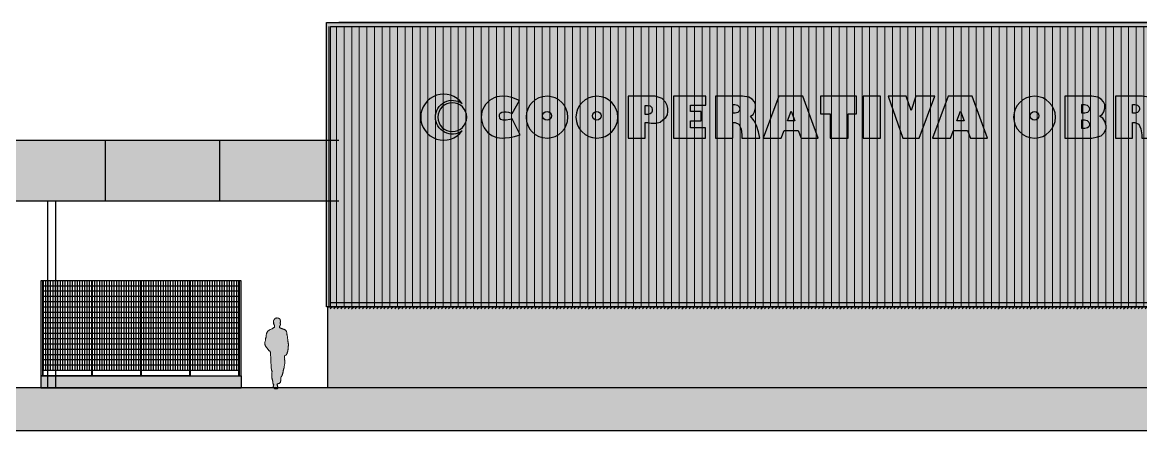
# Model space of a CAD drawing. Header units: inches. Extents: x -309 to 190, y -1585 to -1350.
# Drawn here: x 97.42 to 124.94, y -1456.36 to -1446.31 of the extents above; entities that cross this region are included whole.
import ezdxf

# ---------------------------------------------------------------- set-up
doc = ezdxf.new("R2010")
doc.units = ezdxf.units.IN
doc.header["$MEASUREMENT"] = 0
doc.layers.get('0').update_dxf_attribs({"color": 9, "linetype": 'CONTINUOUS'})
doc.layers.add('.1', color=9, linetype='CONTINUOUS', lineweight=0)
doc.layers.add('color +', color=9, linetype='CONTINUOUS', lineweight=18)
for name, color, linetype in [('01', 9, 'CONTINUOUS'), ('02', 9, 'CONTINUOUS'), ('CARP', 9, 'CONTINUOUS'), ('color gris', 9, 'CONTINUOUS'), ('esca', 9, 'CONTINUOUS'), ('FMR', 9, 'CONTINUOUS'), ('logo coope 01', 9, 'CONTINUOUS'), ('referencias', 9, 'CONTINUOUS'), ('sombras', 9, 'CONTINUOUS')]:
    doc.layers.add(name, color=color, linetype=linetype)

# ---------------------------------------------------------------- blocks, each defined once
blk = doc.blocks.new('Z$W@#17553')
at = {"layer": 'logo coope 01'}
for points in [[(-0.6867, 1.2194, 0.723628), (-0.3397, 1.1052, -0.612695), (-0.5638, 1.2194, -0.612695), (-0.3397, 1.3336, 0.723628)], [(-0.5431, 1.2194, 1), (-0.3021, 1.2194, 1)], [(0.1389, 1.358), (0.0753, 1.3851), (0.0385, 1.3923), (-0.0052, 1.3943, 1.004148), (-0.0037, 1.0444), (0.0207, 1.0456), (0.0565, 1.0497), (0.0962, 1.0579), (0.1438, 1.073), (0.0784, 1.2042), (0.0588, 1.1991), (0.0277, 1.194), (0.0041, 1.1933), (-0.0163, 1.1991), (-0.0249, 1.2103), (-0.0285, 1.2274), (-0.0285, 1.2411), (-0.0224, 1.2536), (-0.0087, 1.2607), (0.0079, 1.2632), (0.027, 1.2632), (0.0486, 1.2602), (0.0786, 1.25)], [(0.5441, 1.2194, 1), (0.1943, 1.2194, 1)], [(0.961, 1.2194, 1), (0.6112, 1.2194, 1)], [(4.2698, 1.2194, 1), (4.6196, 1.2194, 1)], [(0.3324, 1.2305, -1), (0.406, 1.2305, -1)], [(0.7493, 1.2305, -1), (0.8229, 1.2305, -1)], [(4.4815, 1.2305, -1), (4.4079, 1.2305, -1)]]:
    blk.add_lwpolyline(points, format="xyb", close=True, dxfattribs=at)
for points in [[(1.3312, 1.3755), (1.2734, 1.3943), (1.0477, 1.3943), (1.0477, 1.0444), (1.1907, 1.0444), (1.1907, 1.1757), (1.2108, 1.1757), (1.2411, 1.169), (1.28, 1.1682), (1.3147, 1.1775), (1.3384, 1.1974), (1.3618, 1.2171), (1.3754, 1.2394), (1.3799, 1.2676), (1.3788, 1.2919), (1.3727, 1.3173), (1.3589, 1.3453)], [(1.2085, 1.3183), (1.2311, 1.3131), (1.2451, 1.2991), (1.2489, 1.2848), (1.2489, 1.2693), (1.2438, 1.2558), (1.2321, 1.2466), (1.2117, 1.2408), (1.1907, 1.2408), (1.1907, 1.3183)], [(1.6964, 1.3943), (1.4255, 1.3943), (1.4255, 1.0444), (1.6938, 1.0444), (1.6938, 1.1316), (1.5685, 1.1316), (1.5685, 1.1877), (1.6592, 1.1877), (1.6592, 1.2665), (1.5685, 1.2665), (1.5685, 1.3206), (1.6964, 1.3206)], [(2.1131, 1.3257), (2.1038, 1.3485), (2.0835, 1.3712), (2.0562, 1.3868), (2.0045, 1.3943), (1.9214, 1.3943), (1.7788, 1.3943), (1.7788, 1.0444), (1.9218, 1.0444), (1.9218, 1.1757), (1.9419, 1.1757), (1.9731, 1.1597), (1.9921, 1.1212), (1.9988, 1.0721), (1.9988, 1.0444), (2.1481, 1.0444), (2.1367, 1.0955), (2.1195, 1.1501), (2.1005, 1.1882), (2.0702, 1.2278), (2.0914, 1.2425), (2.1051, 1.2638), (2.1131, 1.2939)], [(1.9761, 1.3067), (1.98, 1.2924), (1.98, 1.2823), (1.9749, 1.2688), (1.9632, 1.2597), (1.9428, 1.2538), (1.9218, 1.2538), (1.9218, 1.3259), (1.9396, 1.3259), (1.9622, 1.3207)], [(2.5065, 1.3943), (2.3081, 1.3943), (2.177, 1.0444), (2.3274, 1.0444), (2.3504, 1.1076), (2.4693, 1.1076), (2.4927, 1.0444), (2.6371, 1.0444)], [(2.9552, 1.3943), (2.6545, 1.3943), (2.6545, 1.2476), (2.7367, 1.2476), (2.7367, 1.0444), (2.887, 1.0444), (2.887, 1.2476), (2.9552, 1.2476)], [(3.1581, 1.3943), (3.0112, 1.3943), (3.0112, 1.0444), (3.1581, 1.0444)], [(3.6101, 1.3943), (3.4531, 1.3943), (3.4134, 1.2756), (3.3721, 1.3943), (3.2201, 1.3943), (3.3445, 1.0444), (3.4813, 1.0444)], [(3.922, 1.3943), (3.7236, 1.3943), (3.5926, 1.0444), (3.7429, 1.0444), (3.766, 1.1076), (3.8848, 1.1076), (3.9082, 1.0444), (4.0526, 1.0444)], [(5.022, 1.3485), (5.0017, 1.3712), (4.9743, 1.3868), (4.9227, 1.3943), (4.8396, 1.3943), (4.6966, 1.3943), (4.6966, 1.0444), (4.924, 1.0444), (4.9699, 1.0538), (5.0003, 1.0635), (5.0228, 1.086), (5.0428, 1.1218), (5.0428, 1.1479), (5.0331, 1.1831), (5.0155, 1.2117), (4.9884, 1.2278), (5.0096, 1.2425), (5.0233, 1.2638), (5.0313, 1.2939), (5.0313, 1.3257)], [(4.863, 1.3259), (4.8856, 1.3207), (4.8995, 1.3067), (4.9034, 1.2924), (4.9034, 1.2823), (4.8983, 1.2688), (4.8866, 1.2597), (4.8662, 1.2538), (4.8396, 1.2538), (4.8396, 1.3259)], [(5.4553, 1.3257), (5.446, 1.3485), (5.4257, 1.3712), (5.3984, 1.3868), (5.3468, 1.3943), (5.2637, 1.3943), (5.121, 1.3943), (5.121, 1.0444), (5.2641, 1.0444), (5.2641, 1.1757), (5.2842, 1.1757), (5.3153, 1.1597), (5.3344, 1.1212), (5.341, 1.0721), (5.341, 1.0444), (5.4904, 1.0444), (5.4789, 1.0955), (5.4618, 1.1501), (5.4427, 1.1882), (5.4124, 1.2278), (5.4337, 1.2425), (5.4473, 1.2638), (5.4553, 1.2939)], [(5.3223, 1.2924), (5.3223, 1.2823), (5.3172, 1.2688), (5.3055, 1.2597), (5.2851, 1.2538), (5.2641, 1.2538), (5.2641, 1.3259), (5.2819, 1.3259), (5.3044, 1.3207), (5.3184, 1.3067)], [(5.8179, 1.3943), (5.547, 1.3943), (5.547, 1.0444), (5.8154, 1.0444), (5.8154, 1.1296), (5.6901, 1.1296), (5.6901, 1.1857), (5.7807, 1.1857), (5.7807, 1.2645), (5.6901, 1.2645), (5.6901, 1.3187), (5.8179, 1.3187)], [(6.2102, 1.3485), (6.1899, 1.3712), (6.1626, 1.3868), (6.111, 1.3943), (6.0279, 1.3943), (5.8853, 1.3943), (5.8853, 1.0444), (6.0283, 1.0444), (6.0283, 1.1757), (6.0484, 1.1757), (6.0795, 1.1597), (6.0986, 1.1212), (6.1052, 1.0721), (6.1052, 1.0444), (6.2546, 1.0444), (6.2431, 1.0955), (6.226, 1.1501), (6.2069, 1.1882), (6.1766, 1.2278), (6.1979, 1.2425), (6.2115, 1.2638), (6.2195, 1.2939), (6.2195, 1.3257)], [(6.0461, 1.3259), (6.0686, 1.3207), (6.0826, 1.3067), (6.0865, 1.2924), (6.0865, 1.2823), (6.0814, 1.2688), (6.0697, 1.2597), (6.0493, 1.2538), (6.0283, 1.2538), (6.0283, 1.3259)], [(6.6094, 1.3943), (6.411, 1.3943), (6.2799, 1.0444), (6.4303, 1.0444), (6.4534, 1.1076), (6.5722, 1.1076), (6.5956, 1.0444), (6.74, 1.0444)], [(2.4396, 1.1878), (2.3798, 1.1878), (2.4095, 1.269)], [(3.8251, 1.269), (3.8551, 1.1878), (3.7953, 1.1878)], [(6.5124, 1.269), (6.5425, 1.1878), (6.4827, 1.1878)], [(4.863, 1.1962), (4.8856, 1.191), (4.8995, 1.177), (4.9034, 1.1627), (4.9034, 1.1526), (4.8983, 1.1391), (4.8866, 1.13), (4.8662, 1.1241), (4.8396, 1.1241), (4.8396, 1.1962)]]:
    blk.add_lwpolyline(points, close=True, dxfattribs=at)

msp = doc.modelspace()

# ---------------------------------------------------------------- hatches: boundary and pattern name
at = {"layer": '.1', "lineweight": 0, "ltscale": 0.05}
msp.add_hatch(color=256, dxfattribs=at).paths.add_polyline_path([(103.71, -1455.199), (103.707, -1455.204), (103.705, -1455.211), (103.704, -1455.215), (103.699, -1455.215), (103.692, -1455.213), (103.686, -1455.214), (103.685, -1455.216), (103.689, -1455.224), (103.69, -1455.231), (103.691, -1455.237), (103.699, -1455.246), (103.698, -1455.258), (103.703, -1455.262), (103.698, -1455.262), (103.7, -1455.269), (103.7, -1455.274), (103.703, -1455.28), (103.708, -1455.291), (103.706, -1455.298), (103.705, -1455.306), (103.704, -1455.312), (103.701, -1455.319), (103.694, -1455.324), (103.686, -1455.324), (103.682, -1455.324), (103.672, -1455.324), (103.669, -1455.325), (103.665, -1455.325), (103.659, -1455.326), (103.654, -1455.326), (103.643, -1455.329), (103.634, -1455.328), (103.627, -1455.325), (103.621, -1455.321), (103.615, -1455.315), (103.608, -1455.309), (103.606, -1455.307), (103.603, -1455.302), (103.602, -1455.296), (103.6, -1455.289), (103.596, -1455.28), (103.595, -1455.272), (103.593, -1455.26), (103.591, -1455.262), (103.594, -1455.252), (103.6, -1455.252), (103.599, -1455.242), (103.601, -1455.234), (103.606, -1455.232), (103.606, -1455.222), (103.596, -1455.223), (103.595, -1455.222), (103.592, -1455.216), (103.591, -1455.213), (103.59, -1455.209), (103.59, -1455.207), (103.589, -1455.204), (103.588, -1455.199), (103.588, -1455.193), (103.587, -1455.185), (103.586, -1455.178), (103.586, -1455.171), (103.585, -1455.166), (103.584, -1455.16), (103.583, -1455.152), (103.582, -1455.146), (103.58, -1455.136), (103.578, -1455.128), (103.576, -1455.12), (103.573, -1455.108), (103.57, -1455.097), (103.569, -1455.091), (103.566, -1455.083), (103.564, -1455.075), (103.562, -1455.068), (103.562, -1455.055), (103.562, -1455.037), (103.56, -1455.023), (103.559, -1455.01), (103.557, -1454.998), (103.557, -1454.983), (103.557, -1454.971), (103.558, -1454.959), (103.559, -1454.945), (103.559, -1454.939), (103.562, -1454.923), (103.563, -1454.913), (103.563, -1454.898), (103.559, -1454.89), (103.555, -1454.876), (103.553, -1454.866), (103.549, -1454.845), (103.544, -1454.818), (103.543, -1454.799), (103.54, -1454.778), (103.54, -1454.762), (103.54, -1454.742), (103.541, -1454.73), (103.538, -1454.697), (103.538, -1454.689), (103.537, -1454.681), (103.535, -1454.664), (103.533, -1454.647), (103.531, -1454.628), (103.531, -1454.617), (103.53, -1454.587), (103.53, -1454.577), (103.531, -1454.548), (103.532, -1454.536), (103.529, -1454.503), (103.529, -1454.495), (103.529, -1454.476), (103.528, -1454.462), (103.528, -1454.439), (103.527, -1454.43), (103.524, -1454.426), (103.519, -1454.417), (103.516, -1454.412), (103.512, -1454.405), (103.507, -1454.399), (103.501, -1454.39), (103.497, -1454.389), (103.491, -1454.387), (103.489, -1454.39), (103.485, -1454.389), (103.482, -1454.384), (103.48, -1454.376), (103.474, -1454.37), (103.467, -1454.361), (103.462, -1454.355), (103.456, -1454.348), (103.448, -1454.33), (103.44, -1454.326), (103.434, -1454.32), (103.425, -1454.309), (103.41, -1454.289), (103.406, -1454.279), (103.401, -1454.269), (103.397, -1454.26), (103.394, -1454.253), (103.391, -1454.242), (103.39, -1454.235), (103.385, -1454.222), (103.385, -1454.212), (103.383, -1454.203), (103.385, -1454.186), (103.387, -1454.178), (103.391, -1454.164), (103.393, -1454.156), (103.399, -1454.137), (103.4, -1454.125), (103.404, -1454.109), (103.406, -1454.092), (103.407, -1454.08), (103.412, -1454.067), (103.416, -1454.059), (103.42, -1454.05), (103.422, -1454.029), (103.42, -1454.016), (103.421, -1454.002), (103.424, -1453.984), (103.431, -1453.966), (103.432, -1453.961), (103.438, -1453.943), (103.445, -1453.931), (103.448, -1453.924), (103.455, -1453.914), (103.469, -1453.9), (103.487, -1453.888), (103.5, -1453.878), (103.516, -1453.87), (103.523, -1453.868), (103.529, -1453.864), (103.544, -1453.857), (103.559, -1453.85), (103.569, -1453.847), (103.576, -1453.845), (103.587, -1453.838), (103.595, -1453.831), (103.606, -1453.821), (103.614, -1453.823), (103.615, -1453.817), (103.622, -1453.807), (103.624, -1453.798), (103.626, -1453.794), (103.626, -1453.79), (103.627, -1453.783), (103.627, -1453.779), (103.626, -1453.773), (103.626, -1453.765), (103.623, -1453.759), (103.619, -1453.75), (103.616, -1453.748), (103.61, -1453.741), (103.607, -1453.737), (103.602, -1453.728), (103.601, -1453.724), (103.602, -1453.719), (103.607, -1453.709), (103.604, -1453.7), (103.602, -1453.695), (103.601, -1453.685), (103.599, -1453.678), (103.599, -1453.672), (103.599, -1453.666), (103.603, -1453.655), (103.603, -1453.647), (103.605, -1453.642), (103.613, -1453.631), (103.62, -1453.62), (103.623, -1453.613), (103.631, -1453.604), (103.634, -1453.6), (103.637, -1453.596), (103.638, -1453.595), (103.642, -1453.593), (103.643, -1453.592), (103.646, -1453.592), (103.649, -1453.59), (103.651, -1453.589), (103.654, -1453.588), (103.659, -1453.586), (103.661, -1453.585), (103.666, -1453.584), (103.669, -1453.584), (103.676, -1453.584), (103.681, -1453.583), (103.685, -1453.583), (103.689, -1453.583), (103.693, -1453.583), (103.703, -1453.584), (103.707, -1453.584), (103.71, -1453.586), (103.717, -1453.588), (103.721, -1453.589), (103.724, -1453.59), (103.728, -1453.592), (103.731, -1453.593), (103.737, -1453.594), (103.739, -1453.596), (103.744, -1453.597), (103.747, -1453.599), (103.749, -1453.6), (103.751, -1453.601), (103.753, -1453.604), (103.754, -1453.606), (103.755, -1453.609), (103.758, -1453.614), (103.759, -1453.616), (103.762, -1453.62), (103.763, -1453.625), (103.764, -1453.627), (103.765, -1453.631), (103.765, -1453.632), (103.766, -1453.636), (103.767, -1453.637), (103.767, -1453.642), (103.767, -1453.647), (103.768, -1453.649), (103.768, -1453.65), (103.768, -1453.652), (103.769, -1453.657), (103.769, -1453.657), (103.769, -1453.662), (103.769, -1453.667), (103.77, -1453.676), (103.768, -1453.682), (103.767, -1453.687), (103.767, -1453.69), (103.767, -1453.694), (103.767, -1453.699), (103.767, -1453.704), (103.768, -1453.705), (103.768, -1453.706), (103.768, -1453.708), (103.767, -1453.711), (103.767, -1453.715), (103.766, -1453.717), (103.767, -1453.719), (103.767, -1453.722), (103.767, -1453.724), (103.768, -1453.727), (103.768, -1453.731), (103.768, -1453.736), (103.768, -1453.739), (103.768, -1453.741), (103.768, -1453.746), (103.768, -1453.75), (103.768, -1453.752), (103.766, -1453.755), (103.765, -1453.76), (103.764, -1453.761), (103.762, -1453.765), (103.761, -1453.768), (103.76, -1453.771), (103.757, -1453.775), (103.756, -1453.778), (103.756, -1453.78), (103.755, -1453.783), (103.754, -1453.784), (103.754, -1453.785), (103.752, -1453.787), (103.751, -1453.795), (103.749, -1453.797), (103.748, -1453.799), (103.747, -1453.801), (103.747, -1453.803), (103.747, -1453.808), (103.746, -1453.81), (103.746, -1453.812), (103.746, -1453.814), (103.746, -1453.817), (103.746, -1453.821), (103.748, -1453.821), (103.749, -1453.822), (103.75, -1453.827), (103.754, -1453.827), (103.757, -1453.828), (103.759, -1453.829), (103.76, -1453.829), (103.762, -1453.83), (103.765, -1453.83), (103.769, -1453.83), (103.772, -1453.831), (103.775, -1453.832), (103.777, -1453.833), (103.78, -1453.834), (103.783, -1453.836), (103.787, -1453.839), (103.795, -1453.841), (103.8, -1453.842), (103.804, -1453.843), (103.808, -1453.845), (103.812, -1453.847), (103.816, -1453.848), (103.82, -1453.849), (103.824, -1453.851), (103.83, -1453.854), (103.832, -1453.855), (103.838, -1453.856), (103.84, -1453.857), (103.845, -1453.858), (103.85, -1453.86), (103.853, -1453.862), (103.858, -1453.861), (103.862, -1453.863), (103.866, -1453.864), (103.87, -1453.867), (103.874, -1453.87), (103.879, -1453.873), (103.883, -1453.874), (103.896, -1453.883), (103.899, -1453.885), (103.903, -1453.887), (103.906, -1453.892), (103.908, -1453.896), (103.91, -1453.899), (103.913, -1453.905), (103.916, -1453.913), (103.917, -1453.918), (103.922, -1453.928), (103.924, -1453.942), (103.924, -1453.948), (103.928, -1453.958), (103.93, -1453.97), (103.932, -1453.98), (103.932, -1453.988), (103.934, -1454), (103.935, -1454.01), (103.938, -1454.024), (103.941, -1454.036), (103.943, -1454.053), (103.944, -1454.064), (103.947, -1454.078), (103.947, -1454.09), (103.949, -1454.104), (103.95, -1454.12), (103.951, -1454.124), (103.952, -1454.128), (103.951, -1454.13), (103.953, -1454.135), (103.955, -1454.138), (103.955, -1454.147), (103.955, -1454.153), (103.956, -1454.161), (103.958, -1454.167), (103.959, -1454.176), (103.96, -1454.184), (103.961, -1454.187), (103.964, -1454.194), (103.964, -1454.2), (103.964, -1454.211), (103.965, -1454.216), (103.967, -1454.223), (103.967, -1454.233), (103.968, -1454.241), (103.967, -1454.249), (103.966, -1454.257), (103.966, -1454.264), (103.966, -1454.269), (103.964, -1454.279), (103.964, -1454.29), (103.964, -1454.301), (103.964, -1454.305), (103.963, -1454.315), (103.964, -1454.326), (103.962, -1454.335), (103.96, -1454.347), (103.958, -1454.356), (103.957, -1454.362), (103.956, -1454.37), (103.955, -1454.375), (103.954, -1454.383), (103.954, -1454.389), (103.952, -1454.396), (103.949, -1454.401), (103.949, -1454.406), (103.948, -1454.407), (103.944, -1454.409), (103.943, -1454.409), (103.941, -1454.409), (103.942, -1454.415), (103.941, -1454.42), (103.941, -1454.427), (103.939, -1454.437), (103.937, -1454.443), (103.936, -1454.449), (103.934, -1454.458), (103.931, -1454.465), (103.927, -1454.469), (103.924, -1454.472), (103.921, -1454.478), (103.917, -1454.485), (103.915, -1454.489), (103.908, -1454.497), (103.904, -1454.5), (103.9, -1454.501), (103.891, -1454.505), (103.888, -1454.506), (103.883, -1454.508), (103.88, -1454.51), (103.877, -1454.511), (103.875, -1454.512), (103.873, -1454.519), (103.873, -1454.524), (103.873, -1454.53), (103.872, -1454.539), (103.872, -1454.544), (103.871, -1454.554), (103.873, -1454.562), (103.873, -1454.568), (103.874, -1454.575), (103.876, -1454.586), (103.876, -1454.59), (103.874, -1454.601), (103.874, -1454.606), (103.874, -1454.619), (103.876, -1454.623), (103.877, -1454.627), (103.877, -1454.638), (103.879, -1454.648), (103.88, -1454.656), (103.88, -1454.661), (103.879, -1454.676), (103.878, -1454.685), (103.877, -1454.692), (103.877, -1454.696), (103.877, -1454.708), (103.876, -1454.711), (103.872, -1454.726), (103.87, -1454.735), (103.87, -1454.745), (103.868, -1454.756), (103.864, -1454.769), (103.863, -1454.775), (103.861, -1454.786), (103.859, -1454.792), (103.863, -1454.8), (103.863, -1454.805), (103.861, -1454.815), (103.857, -1454.819), (103.854, -1454.823), (103.852, -1454.83), (103.851, -1454.833), (103.849, -1454.844), (103.847, -1454.854), (103.846, -1454.859), (103.844, -1454.868), (103.841, -1454.876), (103.84, -1454.885), (103.839, -1454.894), (103.836, -1454.903), (103.835, -1454.915), (103.833, -1454.926), (103.83, -1454.939), (103.828, -1454.949), (103.825, -1454.959), (103.82, -1454.973), (103.816, -1454.982), (103.815, -1454.984), (103.81, -1454.998), (103.803, -1455.01), (103.797, -1455.022), (103.789, -1455.032), (103.777, -1455.047), (103.778, -1455.051), (103.779, -1455.058), (103.778, -1455.071), (103.778, -1455.08), (103.778, -1455.084), (103.781, -1455.087), (103.783, -1455.09), (103.783, -1455.094), (103.784, -1455.101), (103.781, -1455.101), (103.78, -1455.109), (103.779, -1455.116), (103.779, -1455.122), (103.777, -1455.132), (103.776, -1455.141), (103.776, -1455.146), (103.776, -1455.155), (103.774, -1455.161), (103.769, -1455.167), (103.765, -1455.17), (103.763, -1455.172), (103.758, -1455.182), (103.754, -1455.186), (103.747, -1455.191), (103.737, -1455.193), (103.731, -1455.195), (103.722, -1455.196), (103.715, -1455.195), (103.713, -1455.196)])
at = {"layer": 'color +'}
h = msp.add_hatch(dxfattribs=at)
h.set_pattern_fill('LINE', color=256, scale=1.5, angle=450)
h.set_pattern_definition([(90, (1565.58661, -1107.79388), (-0.1875, 4e-16), [])])
h.paths.add_polyline_path([(132.824, -1446.407), (104.954, -1446.407), (104.954, -1453.307), (132.824, -1453.307)])
at = {"layer": 'color gris', "linetype": 'Continuous'}
h = msp.add_hatch(color=256, dxfattribs=at)
h.dxf.hatch_style = 1
h.paths.add_polyline_path([(102.804, -1455.007), (102.804, -1455.307), (97.869, -1455.307), (97.869, -1455.007)])
at = {"layer": 'color gris'}
h = msp.add_hatch(color=256, dxfattribs=at)
h.paths.add_polyline_path([(170.804, -1455.307), (166.564, -1455.307), (166.564, -1456.357), (170.804, -1456.357)])
edge = h.paths.add_edge_path()
edge.add_line((70.824, -1455.457), (66.804, -1455.457))
edge.add_line((66.804, -1455.457), (66.804, -1455.557))
edge.add_arc((62.804, -1534.587), 79.132, 87.10255, 92.89745)
edge.add_line((58.804, -1455.557), (58.804, -1456.357))
edge.add_line((58.804, -1456.357), (70.824, -1456.357))
edge.add_line((70.824, -1456.357), (70.824, -1455.457))
h.paths.add_polyline_path([(64.277, -1455.5), (64.29, -1455.487), (64.303, -1455.5), (64.351, -1455.5), (64.364, -1455.487), (64.378, -1455.5)], flags=16)
h.paths.add_polyline_path([(75.044, -1455.307), (70.824, -1455.307), (70.824, -1456.357), (75.044, -1456.357)])
h.paths.add_polyline_path([(166.564, -1455.307), (75.044, -1455.307), (75.044, -1456.357), (166.564, -1456.357)])
edge = h.paths.add_edge_path()
edge.add_line((179.308, -1456.357), (179.308, -1455.457))
edge.add_arc((178.804, -1534.587), 79.132, 89.63548, 92.89745)
edge.add_line((174.804, -1455.557), (174.804, -1455.457))
edge.add_line((174.804, -1455.457), (170.804, -1455.457))
edge.add_line((170.804, -1455.457), (170.804, -1456.357))
edge.add_line((170.804, -1456.357), (179.308, -1456.357))
at = {"layer": 'esca'}
h = msp.add_hatch(color=256, dxfattribs=at)
h.dxf.hatch_style = 1
h.paths.add_polyline_path([(133.014, -1446.307), (104.904, -1446.307), (104.904, -1453.307), (133.014, -1453.307)])
h = msp.add_hatch(color=256, dxfattribs=at)
h.dxf.hatch_style = 1
h.paths.add_polyline_path([(107.585, -1448.64, -0.612695), (108.245, -1448.304, 0.723628), (107.223, -1448.64, 0.411467), (107.784, -1449.207), (107.795, -1449.207, 0.235581), (108.245, -1448.977, -0.612695)])
h = msp.add_hatch(color=256, dxfattribs=at)
h.dxf.hatch_style = 1
h.paths.add_polyline_path([(128.422, -1448.494), (128.511, -1448.733), (128.334, -1448.733)], flags=16)
h.paths.add_polyline_path([(128.707, -1448.125), (128.123, -1448.125), (127.737, -1449.156), (128.18, -1449.156), (128.248, -1448.97), (128.598, -1448.97), (128.667, -1449.156), (129.092, -1449.156)])
h.paths.add_polyline_path([(127.049, -1448.327), (127.115, -1448.342), (127.156, -1448.383), (127.168, -1448.425), (127.168, -1448.455), (127.153, -1448.495), (127.118, -1448.522), (127.058, -1448.539), (126.996, -1448.539), (126.996, -1448.327)], flags=16)
h.paths.add_polyline_path([(127.532, -1448.26), (127.472, -1448.193), (127.392, -1448.147), (127.24, -1448.125), (126.995, -1448.125), (126.575, -1448.125), (126.575, -1449.156), (126.996, -1449.156), (126.996, -1448.769), (127.055, -1448.769), (127.147, -1448.816), (127.203, -1448.93), (127.223, -1449.074), (127.223, -1449.156), (127.663, -1449.156), (127.629, -1449.005), (127.578, -1448.844), (127.522, -1448.732), (127.433, -1448.616), (127.496, -1448.572), (127.536, -1448.51), (127.559, -1448.421), (127.559, -1448.327)])
h.paths.add_polyline_path([(126.377, -1448.125), (125.579, -1448.125), (125.579, -1449.156), (126.369, -1449.156), (126.369, -1448.905), (126, -1448.905), (126, -1448.74), (126.267, -1448.74), (126.267, -1448.508), (126, -1448.508), (126, -1448.348), (126.377, -1448.348)])
h.paths.add_polyline_path([(124.917, -1448.425), (124.917, -1448.455), (124.902, -1448.495), (124.868, -1448.522), (124.808, -1448.539), (124.746, -1448.539), (124.746, -1448.327), (124.798, -1448.327), (124.865, -1448.342), (124.906, -1448.383)], flags=16)
h.paths.add_polyline_path([(125.309, -1448.327), (125.282, -1448.26), (125.222, -1448.193), (125.141, -1448.147), (124.989, -1448.125), (124.745, -1448.125), (124.325, -1448.125), (124.325, -1449.156), (124.746, -1449.156), (124.746, -1448.769), (124.805, -1448.769), (124.897, -1448.816), (124.953, -1448.93), (124.973, -1449.074), (124.973, -1449.156), (125.412, -1449.156), (125.379, -1449.005), (125.328, -1448.844), (125.272, -1448.732), (125.183, -1448.616), (125.245, -1448.572), (125.286, -1448.51), (125.309, -1448.421)])
h.paths.add_polyline_path([(123.565, -1448.709), (123.631, -1448.724), (123.673, -1448.765), (123.684, -1448.807), (123.684, -1448.837), (123.669, -1448.877), (123.634, -1448.904), (123.574, -1448.921), (123.496, -1448.921), (123.496, -1448.709)], flags=16)
h.paths.add_polyline_path([(123.565, -1448.327), (123.631, -1448.342), (123.673, -1448.383), (123.684, -1448.425), (123.684, -1448.455), (123.669, -1448.495), (123.634, -1448.522), (123.574, -1448.539), (123.496, -1448.539), (123.496, -1448.327)], flags=16)
h.paths.add_polyline_path([(124.033, -1448.26), (123.973, -1448.193), (123.893, -1448.147), (123.741, -1448.125), (123.496, -1448.125), (123.075, -1448.125), (123.075, -1449.156), (123.745, -1449.156), (123.88, -1449.128), (123.969, -1449.099), (124.035, -1449.033), (124.094, -1448.928), (124.094, -1448.851), (124.066, -1448.747), (124.014, -1448.663), (123.934, -1448.616), (123.997, -1448.572), (124.037, -1448.51), (124.06, -1448.421), (124.06, -1448.327)])
h.paths.add_polyline_path([(120.509, -1448.494), (120.597, -1448.733), (120.421, -1448.733)], flags=16)
h.paths.add_polyline_path([(120.794, -1448.125), (120.21, -1448.125), (119.824, -1449.156), (120.267, -1449.156), (120.335, -1448.97), (120.685, -1448.97), (120.753, -1449.156), (121.179, -1449.156)])
h.paths.add_polyline_path([(119.875, -1448.125), (119.413, -1448.125), (119.296, -1448.475), (119.175, -1448.125), (118.727, -1448.125), (119.093, -1449.156), (119.496, -1449.156)])
h.paths.add_polyline_path([(118.545, -1448.125), (118.112, -1448.125), (118.112, -1449.156), (118.545, -1449.156)])
h.paths.add_polyline_path([(117.947, -1448.125), (117.062, -1448.125), (117.062, -1448.557), (117.304, -1448.557), (117.304, -1449.156), (117.746, -1449.156), (117.746, -1448.557), (117.947, -1448.557)])
h.paths.add_polyline_path([(116.429, -1448.733), (116.253, -1448.733), (116.34, -1448.494)], flags=16)
h.paths.add_polyline_path([(116.626, -1448.125), (116.042, -1448.125), (115.656, -1449.156), (116.098, -1449.156), (116.166, -1448.97), (116.516, -1448.97), (116.585, -1449.156), (117.01, -1449.156)])
h.paths.add_polyline_path([(115.064, -1448.383), (115.076, -1448.425), (115.076, -1448.455), (115.061, -1448.495), (115.026, -1448.522), (114.966, -1448.539), (114.904, -1448.539), (114.904, -1448.327), (114.957, -1448.327), (115.023, -1448.342)], flags=16)
h.paths.add_polyline_path([(115.467, -1448.327), (115.44, -1448.26), (115.38, -1448.193), (115.3, -1448.147), (115.148, -1448.125), (114.903, -1448.125), (114.483, -1448.125), (114.483, -1449.156), (114.904, -1449.156), (114.904, -1448.769), (114.963, -1448.769), (115.055, -1448.816), (115.111, -1448.93), (115.131, -1449.074), (115.131, -1449.156), (115.571, -1449.156), (115.537, -1449.005), (115.486, -1448.844), (115.43, -1448.732), (115.341, -1448.616), (115.404, -1448.572), (115.444, -1448.51), (115.467, -1448.421)])
h.paths.add_polyline_path([(114.24, -1448.125), (113.443, -1448.125), (113.443, -1449.156), (114.233, -1449.156), (114.233, -1448.899), (113.864, -1448.899), (113.864, -1448.734), (114.131, -1448.734), (114.131, -1448.502), (113.864, -1448.502), (113.864, -1448.342), (114.24, -1448.342)])
h.paths.add_polyline_path([(112.804, -1448.349), (112.87, -1448.364), (112.911, -1448.406), (112.923, -1448.448), (112.923, -1448.493), (112.908, -1448.533), (112.873, -1448.56), (112.813, -1448.577), (112.751, -1448.577), (112.751, -1448.349)], flags=16)
h.paths.add_polyline_path([(113.165, -1448.181), (112.995, -1448.125), (112.33, -1448.125), (112.33, -1449.156), (112.751, -1449.156), (112.751, -1448.769), (112.811, -1448.769), (112.9, -1448.789), (113.014, -1448.791), (113.116, -1448.764), (113.186, -1448.705), (113.255, -1448.647), (113.295, -1448.581), (113.309, -1448.498), (113.305, -1448.427), (113.287, -1448.352), (113.247, -1448.27)])
edge = h.paths.add_edge_path(flags=16)
edge.add_arc((111.56, -1448.608), 0.108, 0, 180, ccw=False)
edge.add_arc((111.56, -1448.608), 0.108, -180, 0, ccw=False)
edge = h.paths.add_edge_path()
edge.add_arc((111.56, -1448.64), 0.515, 0, 180)
edge.add_arc((111.56, -1448.64), 0.515, 180, 360)
edge = h.paths.add_edge_path(flags=16)
edge.add_arc((110.332, -1448.608), 0.108, 0, 180, ccw=False)
edge.add_arc((110.332, -1448.608), 0.108, -180, 0, ccw=False)
edge = h.paths.add_edge_path()
edge.add_arc((110.332, -1448.64), 0.515, 0, 180)
edge.add_arc((110.332, -1448.64), 0.515, 180, 360)
edge = h.paths.add_edge_path(flags=16)
edge.add_arc((122.333, -1448.608), 0.108, -180, 0, ccw=False)
edge.add_arc((122.333, -1448.608), 0.108, 0, 180, ccw=False)
edge = h.paths.add_edge_path()
edge.add_arc((122.333, -1448.64), 0.515, 180, 360)
edge.add_arc((122.333, -1448.64), 0.515, 0, 180)
edge = h.paths.add_edge_path()
edge.add_line((109.654, -1448.232), (109.467, -1448.152))
edge.add_line((109.467, -1448.152), (109.359, -1448.131))
edge.add_line((109.359, -1448.131), (109.23, -1448.125))
edge.add_arc((109.23, -1448.64), 0.515, 90, 270.4743)
edge.add_line((109.234, -1449.156), (109.306, -1449.152))
edge.add_line((109.306, -1449.152), (109.412, -1449.14))
edge.add_line((109.412, -1449.14), (109.528, -1449.116))
edge.add_line((109.528, -1449.116), (109.669, -1449.071))
edge.add_line((109.669, -1449.071), (109.476, -1448.685))
edge.add_line((109.476, -1448.685), (109.418, -1448.7))
edge.add_line((109.418, -1448.7), (109.327, -1448.715))
edge.add_line((109.327, -1448.715), (109.257, -1448.717))
edge.add_line((109.257, -1448.717), (109.197, -1448.7))
edge.add_line((109.197, -1448.7), (109.172, -1448.667))
edge.add_line((109.172, -1448.667), (109.161, -1448.617))
edge.add_line((109.161, -1448.617), (109.161, -1448.576))
edge.add_line((109.161, -1448.576), (109.179, -1448.54))
edge.add_line((109.179, -1448.54), (109.22, -1448.519))
edge.add_line((109.22, -1448.519), (109.268, -1448.511))
edge.add_line((109.268, -1448.511), (109.325, -1448.511))
edge.add_line((109.325, -1448.511), (109.388, -1448.52))
edge.add_line((109.388, -1448.52), (109.477, -1448.55))
edge.add_line((109.477, -1448.55), (109.654, -1448.232))
h = msp.add_hatch(color=256, dxfattribs=at)
h.dxf.hatch_style = 1
h.paths.add_polyline_path([(107.646, -1448.64, 1), (108.356, -1448.64, 1)])
at = {"layer": 'referencias', "linetype": 'Continuous', "lineweight": 5}
h = msp.add_hatch(color=256, dxfattribs=at)
h.dxf.hatch_style = 1
h.paths.add_polyline_path([(104.944, -1449.207), (75.064, -1449.207), (75.064, -1455.007), (77.035, -1455.007), (77.035, -1450.707), (104.944, -1450.707)])
h = msp.add_hatch(color=256, dxfattribs=at)
h.dxf.hatch_style = 1
h.paths.add_polyline_path([(155.365, -1455.307), (104.934, -1455.307), (104.934, -1453.307), (155.365, -1453.307)])
at = {"layer": 'sombras'}
h = msp.add_hatch(dxfattribs=at)
h.set_pattern_fill('LINE', color=256, scale=0.5, angle=45)
h.set_pattern_definition([(45, (49.59016, 16.46942), (-0.0441941738, 0.0441941738), [])])
h.paths.add_polyline_path([(140.382, -1453.307), (140.382, -1453.357), (155.365, -1453.357), (155.365, -1453.307)])
h.paths.add_polyline_path([(133.014, -1453.357), (133.014, -1453.307), (104.934, -1453.307), (104.934, -1453.357)])

# ---------------------------------------------------------------- linework, layer by layer
at = {"layer": '.1', "lineweight": 0, "ltscale": 0.05}
msp.add_lwpolyline([(103.71, -1455.199), (103.707, -1455.204), (103.705, -1455.211), (103.704, -1455.215), (103.699, -1455.215), (103.692, -1455.213), (103.686, -1455.214), (103.685, -1455.216), (103.689, -1455.224), (103.69, -1455.231), (103.691, -1455.237), (103.699, -1455.246), (103.698, -1455.258), (103.703, -1455.262), (103.698, -1455.262), (103.7, -1455.269), (103.7, -1455.274), (103.703, -1455.28), (103.708, -1455.291), (103.706, -1455.298), (103.705, -1455.306), (103.704, -1455.312), (103.701, -1455.319), (103.694, -1455.324), (103.686, -1455.324), (103.682, -1455.324), (103.672, -1455.324), (103.669, -1455.325), (103.665, -1455.325), (103.659, -1455.326), (103.654, -1455.326), (103.643, -1455.329), (103.634, -1455.328), (103.627, -1455.325), (103.621, -1455.321), (103.615, -1455.315), (103.608, -1455.309), (103.606, -1455.307), (103.603, -1455.302), (103.602, -1455.296), (103.6, -1455.289), (103.596, -1455.28), (103.595, -1455.272), (103.593, -1455.26), (103.591, -1455.262), (103.594, -1455.252), (103.6, -1455.252), (103.599, -1455.242), (103.601, -1455.234), (103.606, -1455.232), (103.606, -1455.222), (103.596, -1455.223), (103.595, -1455.222), (103.592, -1455.216), (103.591, -1455.213), (103.59, -1455.209), (103.59, -1455.207), (103.589, -1455.204), (103.588, -1455.199), (103.588, -1455.193), (103.587, -1455.185), (103.586, -1455.178), (103.586, -1455.171), (103.585, -1455.166), (103.584, -1455.16), (103.583, -1455.152), (103.582, -1455.146), (103.58, -1455.136), (103.578, -1455.128), (103.576, -1455.12), (103.573, -1455.108), (103.57, -1455.097), (103.569, -1455.091), (103.566, -1455.083), (103.564, -1455.075), (103.562, -1455.068), (103.562, -1455.055), (103.562, -1455.037), (103.56, -1455.023), (103.559, -1455.01), (103.557, -1454.998), (103.557, -1454.983), (103.557, -1454.971), (103.558, -1454.959), (103.559, -1454.945), (103.559, -1454.939), (103.562, -1454.923), (103.563, -1454.913), (103.563, -1454.898), (103.559, -1454.89), (103.555, -1454.876), (103.553, -1454.866), (103.549, -1454.845), (103.544, -1454.818), (103.543, -1454.799), (103.54, -1454.778), (103.54, -1454.762), (103.54, -1454.742), (103.541, -1454.73), (103.538, -1454.697), (103.538, -1454.689), (103.537, -1454.681), (103.535, -1454.664), (103.533, -1454.647), (103.531, -1454.628), (103.531, -1454.617), (103.53, -1454.587), (103.53, -1454.577), (103.531, -1454.548), (103.532, -1454.536), (103.529, -1454.503), (103.529, -1454.495), (103.529, -1454.476), (103.528, -1454.462), (103.528, -1454.439), (103.527, -1454.43), (103.524, -1454.426), (103.519, -1454.417), (103.516, -1454.412), (103.512, -1454.405), (103.507, -1454.399), (103.501, -1454.39), (103.497, -1454.389), (103.491, -1454.387), (103.489, -1454.39), (103.485, -1454.389), (103.482, -1454.384), (103.48, -1454.376), (103.474, -1454.37), (103.467, -1454.361), (103.462, -1454.355), (103.456, -1454.348), (103.448, -1454.33), (103.44, -1454.326), (103.434, -1454.32), (103.425, -1454.309), (103.41, -1454.289), (103.406, -1454.279), (103.401, -1454.269), (103.397, -1454.26), (103.394, -1454.253), (103.391, -1454.242), (103.39, -1454.235), (103.385, -1454.222), (103.385, -1454.212), (103.383, -1454.203), (103.385, -1454.186), (103.387, -1454.178), (103.391, -1454.164), (103.393, -1454.156), (103.399, -1454.137), (103.4, -1454.125), (103.404, -1454.109), (103.406, -1454.092), (103.407, -1454.08), (103.412, -1454.067), (103.416, -1454.059), (103.42, -1454.05), (103.422, -1454.029), (103.42, -1454.016), (103.421, -1454.002), (103.424, -1453.984), (103.431, -1453.966), (103.432, -1453.961), (103.438, -1453.943), (103.445, -1453.931), (103.448, -1453.924), (103.455, -1453.914), (103.469, -1453.9), (103.487, -1453.888), (103.5, -1453.878), (103.516, -1453.87), (103.523, -1453.868), (103.529, -1453.864), (103.544, -1453.857), (103.559, -1453.85), (103.569, -1453.847), (103.576, -1453.845), (103.587, -1453.838), (103.595, -1453.831), (103.606, -1453.821), (103.614, -1453.823), (103.615, -1453.817), (103.622, -1453.807), (103.624, -1453.798), (103.626, -1453.794), (103.626, -1453.79), (103.627, -1453.783), (103.627, -1453.779), (103.626, -1453.773), (103.626, -1453.765), (103.623, -1453.759), (103.619, -1453.75), (103.616, -1453.748), (103.61, -1453.741), (103.607, -1453.737), (103.602, -1453.728), (103.601, -1453.724), (103.602, -1453.719), (103.607, -1453.709), (103.604, -1453.7), (103.602, -1453.695), (103.601, -1453.685), (103.599, -1453.678), (103.599, -1453.672), (103.599, -1453.666), (103.603, -1453.655), (103.603, -1453.647), (103.605, -1453.642), (103.613, -1453.631), (103.62, -1453.62), (103.623, -1453.613), (103.631, -1453.604), (103.634, -1453.6), (103.637, -1453.596), (103.638, -1453.595), (103.642, -1453.593), (103.643, -1453.592), (103.646, -1453.592), (103.649, -1453.59), (103.651, -1453.589), (103.654, -1453.588), (103.659, -1453.586), (103.661, -1453.585), (103.666, -1453.584), (103.669, -1453.584), (103.676, -1453.584), (103.681, -1453.583), (103.685, -1453.583), (103.689, -1453.583), (103.693, -1453.583), (103.703, -1453.584), (103.707, -1453.584), (103.71, -1453.586), (103.717, -1453.588), (103.721, -1453.589), (103.724, -1453.59), (103.728, -1453.592), (103.731, -1453.593), (103.737, -1453.594), (103.739, -1453.596), (103.744, -1453.597), (103.747, -1453.599), (103.749, -1453.6), (103.751, -1453.601), (103.753, -1453.604), (103.754, -1453.606), (103.755, -1453.609), (103.758, -1453.614), (103.759, -1453.616), (103.762, -1453.62), (103.763, -1453.625), (103.764, -1453.627), (103.765, -1453.631), (103.765, -1453.632), (103.766, -1453.636), (103.767, -1453.637), (103.767, -1453.642), (103.767, -1453.647), (103.768, -1453.649), (103.768, -1453.65), (103.768, -1453.652), (103.769, -1453.657), (103.769, -1453.657), (103.769, -1453.662), (103.769, -1453.667), (103.77, -1453.676), (103.768, -1453.682), (103.767, -1453.687), (103.767, -1453.69), (103.767, -1453.694), (103.767, -1453.699), (103.767, -1453.704), (103.768, -1453.705), (103.768, -1453.706), (103.768, -1453.708), (103.767, -1453.711), (103.767, -1453.715), (103.766, -1453.717), (103.767, -1453.719), (103.767, -1453.722), (103.767, -1453.724), (103.768, -1453.727), (103.768, -1453.731), (103.768, -1453.736), (103.768, -1453.739), (103.768, -1453.741), (103.768, -1453.746), (103.768, -1453.75), (103.768, -1453.752), (103.766, -1453.755), (103.765, -1453.76), (103.764, -1453.761), (103.762, -1453.765), (103.761, -1453.768), (103.76, -1453.771), (103.757, -1453.775), (103.756, -1453.778), (103.756, -1453.78), (103.755, -1453.783), (103.754, -1453.784), (103.754, -1453.785), (103.752, -1453.787), (103.751, -1453.795), (103.749, -1453.797), (103.748, -1453.799), (103.747, -1453.801), (103.747, -1453.803), (103.747, -1453.808), (103.746, -1453.81), (103.746, -1453.812), (103.746, -1453.814), (103.746, -1453.817), (103.746, -1453.821), (103.748, -1453.821), (103.749, -1453.822), (103.75, -1453.827), (103.754, -1453.827), (103.757, -1453.828), (103.759, -1453.829), (103.76, -1453.829), (103.762, -1453.83), (103.765, -1453.83), (103.769, -1453.83), (103.772, -1453.831), (103.775, -1453.832), (103.777, -1453.833), (103.78, -1453.834), (103.783, -1453.836), (103.787, -1453.839), (103.795, -1453.841), (103.8, -1453.842), (103.804, -1453.843), (103.808, -1453.845), (103.812, -1453.847), (103.816, -1453.848), (103.82, -1453.849), (103.824, -1453.851), (103.83, -1453.854), (103.832, -1453.855), (103.838, -1453.856), (103.84, -1453.857), (103.845, -1453.858), (103.85, -1453.86), (103.853, -1453.862), (103.858, -1453.861), (103.862, -1453.863), (103.866, -1453.864), (103.87, -1453.867), (103.874, -1453.87), (103.879, -1453.873), (103.883, -1453.874), (103.896, -1453.883), (103.899, -1453.885), (103.903, -1453.887), (103.906, -1453.892), (103.908, -1453.896), (103.91, -1453.899), (103.913, -1453.905), (103.916, -1453.913), (103.917, -1453.918), (103.922, -1453.928), (103.924, -1453.942), (103.924, -1453.948), (103.928, -1453.958), (103.93, -1453.97), (103.932, -1453.98), (103.932, -1453.988), (103.934, -1454), (103.935, -1454.01), (103.938, -1454.024), (103.941, -1454.036), (103.943, -1454.053), (103.944, -1454.064), (103.947, -1454.078), (103.947, -1454.09), (103.949, -1454.104), (103.95, -1454.12), (103.951, -1454.124), (103.952, -1454.128), (103.951, -1454.13), (103.953, -1454.135), (103.955, -1454.138), (103.955, -1454.147), (103.955, -1454.153), (103.956, -1454.161), (103.958, -1454.167), (103.959, -1454.176), (103.96, -1454.184), (103.961, -1454.187), (103.964, -1454.194), (103.964, -1454.2), (103.964, -1454.211), (103.965, -1454.216), (103.967, -1454.223), (103.967, -1454.233), (103.968, -1454.241), (103.967, -1454.249), (103.966, -1454.257), (103.966, -1454.264), (103.966, -1454.269), (103.964, -1454.279), (103.964, -1454.29), (103.964, -1454.301), (103.964, -1454.305), (103.963, -1454.315), (103.964, -1454.326), (103.962, -1454.335), (103.96, -1454.347), (103.958, -1454.356), (103.957, -1454.362), (103.956, -1454.37), (103.955, -1454.375), (103.954, -1454.383), (103.954, -1454.389), (103.952, -1454.396), (103.949, -1454.401), (103.949, -1454.406), (103.948, -1454.407), (103.944, -1454.409), (103.943, -1454.409), (103.941, -1454.409), (103.942, -1454.415), (103.941, -1454.42), (103.941, -1454.427), (103.939, -1454.437), (103.937, -1454.443), (103.936, -1454.449), (103.934, -1454.458), (103.931, -1454.465), (103.927, -1454.469), (103.924, -1454.472), (103.921, -1454.478), (103.917, -1454.485), (103.915, -1454.489), (103.908, -1454.497), (103.904, -1454.5), (103.9, -1454.501), (103.891, -1454.505), (103.888, -1454.506), (103.883, -1454.508), (103.88, -1454.51), (103.877, -1454.511), (103.875, -1454.512), (103.873, -1454.519), (103.873, -1454.524), (103.873, -1454.53), (103.872, -1454.539), (103.872, -1454.544), (103.871, -1454.554), (103.873, -1454.562), (103.873, -1454.568), (103.874, -1454.575), (103.876, -1454.586), (103.876, -1454.59), (103.874, -1454.601), (103.874, -1454.606), (103.874, -1454.619), (103.876, -1454.623), (103.877, -1454.627), (103.877, -1454.638), (103.879, -1454.648), (103.88, -1454.656), (103.88, -1454.661), (103.879, -1454.676), (103.878, -1454.685), (103.877, -1454.692), (103.877, -1454.696), (103.877, -1454.708), (103.876, -1454.711), (103.872, -1454.726), (103.87, -1454.735), (103.87, -1454.745), (103.868, -1454.756), (103.864, -1454.769), (103.863, -1454.775), (103.861, -1454.786), (103.859, -1454.792), (103.863, -1454.8), (103.863, -1454.805), (103.861, -1454.815), (103.857, -1454.819), (103.854, -1454.823), (103.852, -1454.83), (103.851, -1454.833), (103.849, -1454.844), (103.847, -1454.854), (103.846, -1454.859), (103.844, -1454.868), (103.841, -1454.876), (103.84, -1454.885), (103.839, -1454.894), (103.836, -1454.903), (103.835, -1454.915), (103.833, -1454.926), (103.83, -1454.939), (103.828, -1454.949), (103.825, -1454.959), (103.82, -1454.973), (103.816, -1454.982), (103.815, -1454.984), (103.81, -1454.998), (103.803, -1455.01), (103.797, -1455.022), (103.789, -1455.032), (103.777, -1455.047), (103.778, -1455.051), (103.779, -1455.058), (103.778, -1455.071), (103.778, -1455.08), (103.778, -1455.084), (103.781, -1455.087), (103.783, -1455.09), (103.783, -1455.094), (103.784, -1455.101), (103.781, -1455.101), (103.78, -1455.109), (103.779, -1455.116), (103.779, -1455.122), (103.777, -1455.132), (103.776, -1455.141), (103.776, -1455.146), (103.776, -1455.155), (103.774, -1455.161), (103.769, -1455.167), (103.765, -1455.17), (103.763, -1455.172), (103.758, -1455.182), (103.754, -1455.186), (103.747, -1455.191), (103.737, -1455.193), (103.731, -1455.195), (103.722, -1455.196), (103.715, -1455.195), (103.713, -1455.196), (103.71, -1455.199)], dxfattribs=at)
at = {"linetype": 'Continuous'}
for p, q in [((99.126, -1452.667), (97.919, -1452.667)), ((99.126, -1452.797), (97.926, -1452.797)), ((97.986, -1452.667), (97.986, -1454.877)), ((98.046, -1452.667), (98.046, -1454.877)), ((98.106, -1452.667), (98.106, -1454.877)), ((98.166, -1452.667), (98.166, -1454.877)), ((98.226, -1452.667), (98.226, -1454.877)), ((98.286, -1452.667), (98.286, -1454.877)), ((98.346, -1452.667), (98.346, -1454.877)), ((98.406, -1452.667), (98.406, -1454.877)), ((98.466, -1452.667), (98.466, -1454.877)), ((98.526, -1452.667), (98.526, -1454.877)), ((98.586, -1452.667), (98.586, -1454.877)), ((98.646, -1452.667), (98.646, -1454.877)), ((98.706, -1452.667), (98.706, -1454.877)), ((98.766, -1452.667), (98.766, -1454.877)), ((98.826, -1452.667), (98.826, -1454.877)), ((98.886, -1452.667), (98.886, -1454.877)), ((98.946, -1452.667), (98.946, -1454.877)), ((99.006, -1452.667), (99.006, -1454.877)), ((99.066, -1452.667), (99.066, -1454.877)), ((100.333, -1452.667), (99.126, -1452.667)), ((99.126, -1452.667), (99.126, -1454.877)), ((99.126, -1452.667), (99.126, -1454.877)), ((99.126, -1454.877), (99.126, -1452.667)), ((99.133, -1452.667), (99.133, -1454.877)), ((99.133, -1452.667), (99.133, -1454.877)), ((99.133, -1454.877), (99.133, -1452.667)), ((100.333, -1452.797), (99.133, -1452.797)), ((99.193, -1452.667), (99.193, -1454.877)), ((99.253, -1452.667), (99.253, -1454.877)), ((99.313, -1452.667), (99.313, -1454.877)), ((99.373, -1452.667), (99.373, -1454.877)), ((99.433, -1452.667), (99.433, -1454.877)), ((99.493, -1452.667), (99.493, -1454.877)), ((99.553, -1452.667), (99.553, -1454.877)), ((99.613, -1452.667), (99.613, -1454.877)), ((99.673, -1452.667), (99.673, -1454.877)), ((99.733, -1452.667), (99.733, -1454.877)), ((99.793, -1452.667), (99.793, -1454.877)), ((99.853, -1452.667), (99.853, -1454.877)), ((99.913, -1452.667), (99.913, -1454.877)), ((99.973, -1452.667), (99.973, -1454.877)), ((100.033, -1452.667), (100.033, -1454.877)), ((100.093, -1452.667), (100.093, -1454.877)), ((100.153, -1452.667), (100.153, -1454.877)), ((100.213, -1452.667), (100.213, -1454.877)), ((100.273, -1452.667), (100.273, -1454.877)), ((101.54, -1452.667), (100.333, -1452.667)), ((100.333, -1452.667), (100.333, -1454.877)), ((100.333, -1452.667), (100.333, -1454.877)), ((100.333, -1454.877), (100.333, -1452.667)), ((100.34, -1452.667), (100.34, -1454.877)), ((100.34, -1452.667), (100.34, -1454.877)), ((100.34, -1454.877), (100.34, -1452.667)), ((101.54, -1452.797), (100.34, -1452.797)), ((100.4, -1452.667), (100.4, -1454.877)), ((100.46, -1452.667), (100.46, -1454.877)), ((100.52, -1452.667), (100.52, -1454.877)), ((100.58, -1452.667), (100.58, -1454.877)), ((100.64, -1452.667), (100.64, -1454.877)), ((100.7, -1452.667), (100.7, -1454.877)), ((100.76, -1452.667), (100.76, -1454.877)), ((100.82, -1452.667), (100.82, -1454.877)), ((100.88, -1452.667), (100.88, -1454.877)), ((100.94, -1452.667), (100.94, -1454.877)), ((101, -1452.667), (101, -1454.877)), ((101.06, -1452.667), (101.06, -1454.877)), ((101.12, -1452.667), (101.12, -1454.877)), ((101.18, -1452.667), (101.18, -1454.877)), ((101.24, -1452.667), (101.24, -1454.877)), ((101.3, -1452.667), (101.3, -1454.877)), ((101.36, -1452.667), (101.36, -1454.877)), ((101.42, -1452.667), (101.42, -1454.877)), ((101.48, -1452.667), (101.48, -1454.877)), ((102.747, -1452.667), (101.54, -1452.667)), ((101.54, -1452.667), (101.54, -1454.877)), ((101.54, -1452.667), (101.54, -1454.877)), ((101.54, -1454.877), (101.54, -1452.667)), ((101.547, -1452.667), (101.547, -1454.877)), ((101.547, -1452.667), (101.547, -1454.877)), ((101.547, -1454.877), (101.547, -1452.667)), ((102.747, -1452.797), (101.547, -1452.797)), ((101.607, -1452.667), (101.607, -1454.877)), ((101.667, -1452.667), (101.667, -1454.877)), ((101.727, -1452.667), (101.727, -1454.877)), ((101.787, -1452.667), (101.787, -1454.877)), ((101.847, -1452.667), (101.847, -1454.877)), ((101.907, -1452.667), (101.907, -1454.877)), ((101.967, -1452.667), (101.967, -1454.877)), ((102.027, -1452.667), (102.027, -1454.877)), ((102.087, -1452.667), (102.087, -1454.877)), ((102.147, -1452.667), (102.147, -1454.877)), ((102.207, -1452.667), (102.207, -1454.877)), ((102.267, -1452.667), (102.267, -1454.877)), ((102.327, -1452.667), (102.327, -1454.877)), ((102.387, -1452.667), (102.387, -1454.877)), ((102.447, -1452.667), (102.447, -1454.877)), ((102.507, -1452.667), (102.507, -1454.877)), ((102.567, -1452.667), (102.567, -1454.877)), ((102.627, -1452.667), (102.627, -1454.877)), ((102.687, -1452.667), (102.687, -1454.877)), ((102.804, -1452.667), (102.747, -1452.667)), ((102.747, -1452.667), (102.747, -1454.877)), ((102.747, -1452.667), (102.747, -1454.877)), ((102.747, -1454.877), (102.747, -1452.667)), ((102.754, -1452.667), (102.754, -1454.877)), ((102.754, -1452.667), (102.754, -1454.877)), ((102.754, -1454.877), (102.754, -1452.667)), ((99.126, -1452.927), (97.926, -1452.927)), ((99.126, -1453.057), (97.926, -1453.057)), ((100.333, -1452.927), (99.133, -1452.927)), ((100.333, -1453.057), (99.133, -1453.057)), ((101.54, -1452.927), (100.34, -1452.927)), ((101.54, -1453.057), (100.34, -1453.057)), ((102.747, -1452.927), (101.547, -1452.927)), ((102.747, -1453.057), (101.547, -1453.057)), ((99.126, -1453.187), (97.926, -1453.187)), ((99.126, -1453.317), (97.926, -1453.317)), ((100.333, -1453.187), (99.133, -1453.187)), ((100.333, -1453.317), (99.133, -1453.317)), ((101.54, -1453.187), (100.34, -1453.187)), ((101.54, -1453.317), (100.34, -1453.317)), ((102.747, -1453.187), (101.547, -1453.187)), ((102.747, -1453.317), (101.547, -1453.317)), ((99.126, -1453.447), (97.926, -1453.447)), ((99.126, -1453.577), (97.926, -1453.577)), ((100.333, -1453.447), (99.133, -1453.447)), ((100.333, -1453.577), (99.133, -1453.577)), ((101.54, -1453.447), (100.34, -1453.447)), ((101.54, -1453.577), (100.34, -1453.577)), ((102.747, -1453.447), (101.547, -1453.447)), ((102.747, -1453.577), (101.547, -1453.577)), ((99.126, -1453.707), (97.926, -1453.707)), ((99.126, -1453.837), (97.926, -1453.837)), ((100.333, -1453.707), (99.133, -1453.707)), ((100.333, -1453.837), (99.133, -1453.837)), ((101.54, -1453.707), (100.34, -1453.707)), ((101.54, -1453.837), (100.34, -1453.837)), ((102.747, -1453.707), (101.547, -1453.707)), ((102.747, -1453.837), (101.547, -1453.837)), ((99.126, -1453.967), (97.926, -1453.967)), ((99.126, -1454.097), (97.926, -1454.097)), ((99.126, -1454.227), (97.926, -1454.227)), ((100.333, -1453.967), (99.133, -1453.967)), ((100.333, -1454.097), (99.133, -1454.097)), ((100.333, -1454.227), (99.133, -1454.227)), ((101.54, -1453.967), (100.34, -1453.967)), ((101.54, -1454.097), (100.34, -1454.097)), ((101.54, -1454.227), (100.34, -1454.227)), ((102.747, -1453.967), (101.547, -1453.967)), ((102.747, -1454.097), (101.547, -1454.097)), ((102.747, -1454.227), (101.547, -1454.227)), ((99.126, -1454.357), (97.926, -1454.357)), ((99.126, -1454.487), (97.926, -1454.487)), ((100.333, -1454.357), (99.133, -1454.357)), ((100.333, -1454.487), (99.133, -1454.487)), ((101.54, -1454.357), (100.34, -1454.357)), ((101.54, -1454.487), (100.34, -1454.487)), ((102.747, -1454.357), (101.547, -1454.357)), ((102.747, -1454.487), (101.547, -1454.487)), ((99.126, -1454.617), (97.926, -1454.617)), ((99.126, -1454.747), (97.926, -1454.747)), ((100.333, -1454.617), (99.133, -1454.617)), ((100.333, -1454.747), (99.133, -1454.747)), ((101.54, -1454.617), (100.34, -1454.617)), ((101.54, -1454.747), (100.34, -1454.747)), ((102.747, -1454.617), (101.547, -1454.617)), ((102.747, -1454.747), (101.547, -1454.747)), ((101.536, -1455.007), (97.869, -1455.007)), ((97.869, -1455.007), (97.869, -1455.307)), ((99.126, -1454.877), (97.919, -1454.877)), ((100.333, -1454.877), (99.126, -1454.877)), ((101.54, -1454.877), (100.333, -1454.877)), ((102.747, -1454.877), (101.54, -1454.877)), ((102.754, -1454.877), (102.747, -1454.877))]:
    msp.add_line(p, q, dxfattribs=at)
for points in [[(98.035, -1450.707), (98.035, -1455.307)], [(98.235, -1450.707), (98.235, -1455.307)], [(174.804, -1455.557), (174.804, -1455.457), (170.804, -1455.457), (170.804, -1455.307), (70.824, -1455.307), (70.824, -1455.457), (66.804, -1455.457), (66.804, -1455.557)], [(58.804, -1455.557), (58.804, -1456.357), (179.308, -1456.357)]]:
    msp.add_lwpolyline(points)
for points in [[(97.919, -1452.667), (97.869, -1452.667), (97.869, -1455.007), (97.919, -1455.007)], [(97.926, -1452.667), (97.919, -1452.667), (97.919, -1455.007), (97.926, -1455.007)], [(99.133, -1452.667), (99.126, -1452.667), (99.126, -1455.007), (99.133, -1455.007)], [(99.126, -1452.667), (99.133, -1452.667), (99.133, -1455.007), (99.126, -1455.007)], [(100.34, -1452.667), (100.333, -1452.667), (100.333, -1455.007), (100.34, -1455.007)], [(100.333, -1452.667), (100.34, -1452.667), (100.34, -1455.007), (100.333, -1455.007)], [(101.547, -1452.667), (101.54, -1452.667), (101.54, -1455.007), (101.547, -1455.007)], [(101.54, -1452.667), (101.547, -1452.667), (101.547, -1455.007), (101.54, -1455.007)], [(102.754, -1452.667), (102.747, -1452.667), (102.747, -1455.007), (102.754, -1455.007)], [(102.747, -1452.667), (102.754, -1452.667), (102.754, -1455.007), (102.747, -1455.007)], [(102.804, -1452.667), (102.754, -1452.667), (102.754, -1455.007), (102.804, -1455.007)]]:
    msp.add_lwpolyline(points, close=True, dxfattribs=at)
at = {"layer": '01', "linetype": 'Continuous'}
for p, q in [((97.919, -1452.667), (97.919, -1454.877)), ((97.926, -1452.667), (97.926, -1454.877)), ((97.926, -1452.667), (97.926, -1454.877))]:
    msp.add_line(p, q, dxfattribs=at)
at = {"layer": '02'}
msp.add_line((132.914, -1453.207, 0), (105.004, -1453.207), dxfattribs=at)
for points in [[(104.904, -1446.307), (133.014, -1446.307), (133.014, -1453.307), (104.904, -1453.307)], [(105.004, -1446.407), (132.914, -1446.407), (132.914, -1453.307), (105.004, -1453.307)]]:
    msp.add_lwpolyline(points, close=True, dxfattribs=at)
msp.add_lwpolyline([(140.382, -1453.307), (155.365, -1453.307), (155.365, -1455.307), (104.934, -1455.307), (104.934, -1453.307), (133.014, -1453.307)], dxfattribs=at)
at = {"layer": 'CARP'}
for p, q in [((99.46, -1449.207), (99.46, -1450.707)), ((102.267, -1449.207), (102.267, -1450.707))]:
    msp.add_line(p, q, dxfattribs=at)
msp.add_lwpolyline([(105.204, -1450.707), (77.035, -1450.707), (77.035, -1455.007), (75.064, -1455.007), (75.064, -1449.207), (105.204, -1449.207)], dxfattribs=at)
at = {"layer": 'esca'}
for p, q in [((97.869, -1455.007), (102.804, -1455.007)), ((97.869, -1455.007), (97.869, -1455.307)), ((102.804, -1455.007), (102.804, -1455.307)), ((97.869, -1455.307), (102.804, -1455.307))]:
    msp.add_line(p, q, dxfattribs=at)
at = {"layer": 'FMR', "ltscale": 0.5}
msp.add_line((133.014, -1446.307, 0), (105.204, -1446.307), dxfattribs=at)

# ---------------------------------------------------------------- block references
at = {"layer": 'esca', "xscale": 2.94463566192328, "yscale": 2.94463566192328, "zscale": 2.94463566192328}
msp.add_blockref('Z$W@#17553', (109.245, -1452.231), dxfattribs=at)

doc.saveas('drawing.dxf')
